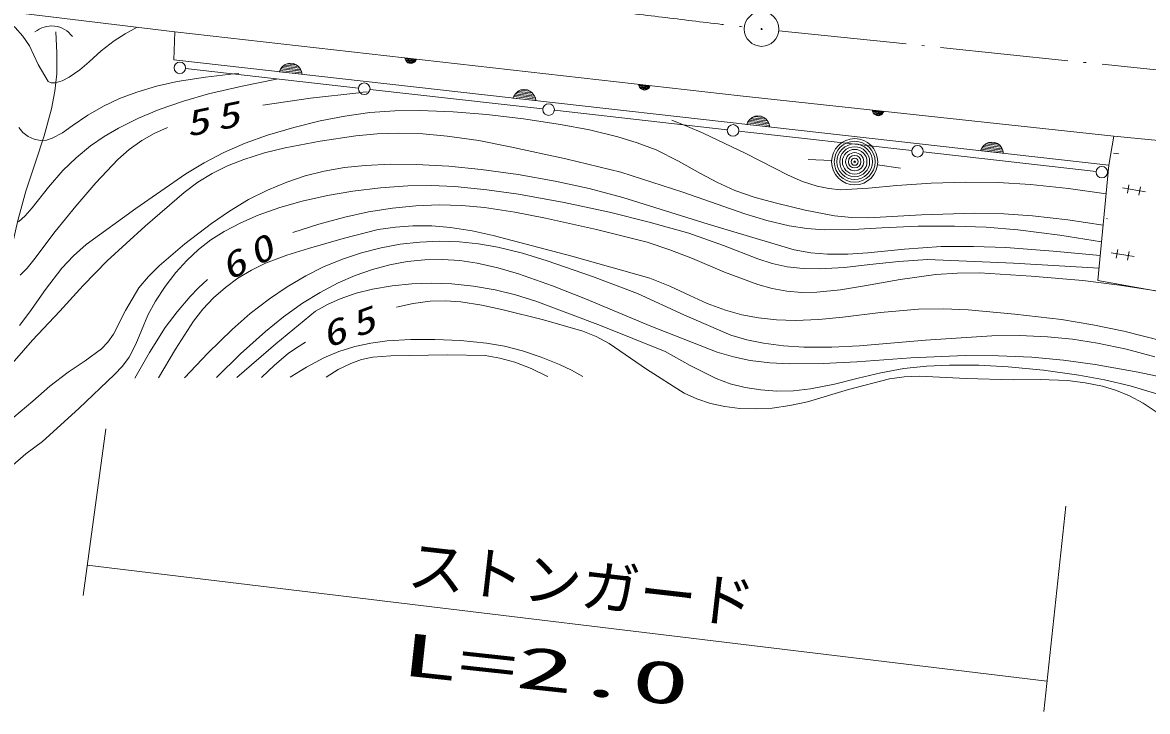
# Model space of a CAD drawing. Units: millimetres, scale not verified. Extents: x 68230 to 708230, y -1956 to 358044.
# Drawn here: x 357090 to 405556, y 246061 to 275733 of the extents above; entities that cross this region are included whole.
import ezdxf
from ezdxf.enums import TextEntityAlignment as Align

# ---------------------------------------------------------------- set-up
doc = ezdxf.new("R2010")
doc.units = ezdxf.units.MM
doc.header["$LTSCALE"] = 1000
doc.linetypes.add('USER1', pattern=[7.000001, 5.508197, -0.688525, 0.114754, -0.688525])
for name, color, linetype, lineweight in [('S-BGD', 1, 'Continuous', 13), ('S-BGD-HTXT', 6, 'Continuous', 13), ('S-BMK', 3, 'USER1', 13)]:
    doc.layers.add(name, color=color, linetype=linetype, lineweight=lineweight)
doc.styles.add('ＭＳ ゴシック', font='')
doc.styles.get('ＭＳ ゴシック').set_extended_font_data('MS Gothic')

# ---------------------------------------------------------------- blocks, each defined once
blk = doc.blocks.new('BUHIN34')
at = {"layer": 'S-BGD'}
blk.add_circle((0, 0), 249, dxfattribs=at)
blk = doc.blocks.new('BUHIN35')
at = {"layer": 'S-BMK', "linetype": 'Continuous'}
for radius in [746, 22.5]:
    blk.add_circle((0, 0), radius, dxfattribs=at)
blk = doc.blocks.new('BUHIN83')
at = {"layer": 'S-BGD'}
for p, q in [((-465, 115), (479, 9)), ((461, 74), (-433, 175)), ((-389, 232), (428, 140)), ((391, 208), (-332, 289)), ((-266, 344), (336, 277)), ((226, 352), (-144, 394))]:
    blk.add_line(p, q, dxfattribs=at)
blk.add_lwpolyline([(-497, 56), (-444, 166), (-376, 256), (-267, 355), (-151, 402), (-30, 426), (124, 409), (237, 358), (339, 286), (424, 166), (472, 63), (497, -56)], close=True, dxfattribs=at)
blk = doc.blocks.new('BUHIN85')
at = {"layer": 'S-BGD'}
for p, q in [((232, -58), (-240, -4)), ((-231, -37), (217, -87)), ((194, -116), (-214, -70)), ((-195, -104), (166, -145)), ((133, -172), (-168, -138)), ((-113, -176), (72, -197))]:
    blk.add_line(p, q, dxfattribs=at)
blk.add_lwpolyline([(248, -28), (222, -83), (188, -128), (133, -177), (75, -201), (15, -213), (-62, -204), (-118, -179), (-170, -143), (-212, -83), (-236, -31), (-248, 28)], close=True, dxfattribs=at)
blk = doc.blocks.new('BUHIN268')
at = {"layer": 'S-BGD'}
for radius in [995, 880, 765, 645, 530, 390, 270, 155, 30]:
    blk.add_circle((0, 0), radius, dxfattribs=at)

msp = doc.modelspace()

# ---------------------------------------------------------------- linework, layer by layer
at = {"layer": 'S-BGD'}
for p, q in [((356642, 276172), (363652, 275334)), ((363609, 274125), (363652, 275334)), ((363652, 275334), (388003, 272570)), ((403892, 269591), (363609, 274125)), ((364116, 273751), (371564, 272909)), ((372061, 272853), (379508, 272011)), ((388003, 272570), (404108, 270843)), ((380005, 271955), (387453, 271113)), ((394184, 271876), (393712, 271927)), ((393721, 271895), (394168, 271847)), ((394146, 271817), (393737, 271861)), ((393756, 271828), (394118, 271789)), ((394085, 271761), (393784, 271793)), ((393839, 271756), (394024, 271736)), ((387950, 271057), (395397, 270215)), ((404108, 270843), (403892, 269591)), ((423048, 268918), (404108, 270843)), ((395894, 270159), (403342, 269317)), ((404314, 270071), (404090, 270111)), ((391942, 269787), (390944, 269836)), ((393931, 269597), (394921, 269455)), ((403892, 269591), (403419, 264626)), ((405464, 268435), (404479, 268607)), ((404693, 268377), (404757, 268746)), ((405250, 268660), (405185, 268291)), ((403828, 267285), (403792, 267291)), ((404978, 265649), (403993, 265821)), ((404206, 265591), (404271, 265960)), ((404763, 265874), (404699, 265505)), ((403419, 264626), (421165, 261388))]:
    msp.add_line(p, q, dxfattribs=at)
for points in [[(355754, 276333), (356290, 275940), (356773, 275512), (357098, 275148), (357390, 274726), (357772, 273932), (358191, 273199), (358327, 273139), (358496, 273134), (358793, 273221), (359102, 273378), (359563, 273693), (359962, 274037), (360478, 274515), (361033, 274947), (361518, 275250), (362029, 275528)], [(358527, 275325), (358576, 274428), (358564, 273524), (358479, 272770), (358333, 272013), (358021, 270858), (357651, 269716), (357238, 268466), (356884, 267201), (356434, 265165), (355922, 263133), (355828, 262786), (355730, 262430)], [(356926, 271205), (357111, 270990), (357340, 270820), (357586, 270711), (357862, 270657), (358123, 270671), (358374, 270746), (358809, 270987), (359230, 271289), (359898, 271743), (360575, 272130), (361272, 272458), (362010, 272737), (362864, 272992), (363748, 273193), (364973, 273385), (366200, 273516), (366298, 273525), (366407, 273535)], [(356912, 267151), (357208, 267406), (357508, 267750), (358204, 268645), (358834, 269365), (359402, 269907), (360027, 270420), (360605, 270828), (361220, 271188), (362087, 271612), (362977, 271980), (364025, 272345), (365099, 272655), (366558, 272998), (368028, 273299)], [(367441, 272172), (369501, 272469), (371585, 272708), (371764, 272727), (371943, 272746)], [(356966, 262685), (357410, 263266), (358076, 264238), (358779, 265159), (359287, 265691), (359838, 266180), (361969, 267725), (364122, 269211), (364923, 269696), (365763, 270132), (366689, 270530), (367649, 270877), (368773, 271216), (369921, 271500), (370981, 271706), (372058, 271855), (373124, 271927), (374204, 271940), (375644, 271886), (377091, 271772), (378676, 271587), (380264, 271340), (381512, 271105), (382744, 270810), (383576, 270555), (384385, 270243), (385350, 269766), (386298, 269230), (387027, 268837), (387782, 268499), (388659, 268196), (389569, 267946), (390811, 267650), (392070, 267414), (392802, 267339), (393538, 267323), (395825, 267456), (398116, 267528), (399365, 267497), (400607, 267407), (402123, 267229), (403646, 267007)], [(403775, 268358), (402152, 268588), (400511, 268760), (399122, 268841), (397724, 268861), (396242, 268817), (394757, 268713), (393542, 268592), (392332, 268534), (391822, 268578), (391319, 268681), (390695, 268889), (390076, 269159), (388252, 270094), (386417, 270966), (385744, 271250), (385059, 271532)], [(403577, 266284), (401781, 266572), (399975, 266801), (398611, 266914), (397234, 266968), (395677, 266960), (394115, 266890), (392872, 266818), (391625, 266806), (390873, 266862), (390116, 266979), (389162, 267204), (388209, 267491), (385543, 268422), (382862, 269294), (380496, 269868), (378102, 270386), (376750, 270645), (375388, 270845), (374343, 270936), (373285, 270968), (372367, 270938), (371444, 270848), (369920, 270621), (368408, 270334), (367514, 270117), (366626, 269839), (365929, 269564), (365259, 269234), (364643, 268852), (364050, 268413), (362377, 266962), (360744, 265465), (359700, 264409), (358693, 263304), (357525, 262055), (356360, 260719)], [(356993, 264848), (357296, 265148), (357575, 265513), (358493, 266732), (359389, 267828), (360250, 268830), (361191, 269832), (361691, 270264), (362232, 270651), (362769, 270959), (363343, 271218)], [(356715, 258732), (357533, 259431), (358271, 260073), (359059, 260680), (359794, 261156), (360488, 261676), (360772, 261971), (361016, 262313), (361533, 263324), (362101, 264305), (362516, 264800), (362978, 265258), (364089, 266197), (365227, 267080), (366009, 267615), (366832, 268105), (367641, 268507), (368473, 268855), (369270, 269124), (370082, 269334), (370959, 269486), (371854, 269580), (372954, 269630), (374055, 269619), (375452, 269544), (376844, 269409), (378441, 269187), (380036, 268904), (381500, 268583), (382959, 268201), (386635, 267046), (390336, 265946), (391054, 265819), (391776, 265752), (392640, 265751), (393508, 265810), (395090, 265976), (396672, 266081), (398062, 266089), (399459, 266038), (401492, 265891), (403521, 265697)], [(403469, 265149), (399777, 265365), (396081, 265520), (394837, 265446), (393595, 265312), (392506, 265186), (391409, 265121), (390717, 265138), (390033, 265214), (389392, 265353), (388765, 265549), (387290, 266131), (385790, 266658), (384091, 267139), (382376, 267562), (380422, 267977), (378454, 268334), (377089, 268533), (375718, 268672), (374701, 268715), (373685, 268698), (372509, 268615), (371325, 268470), (370226, 268283), (369133, 268036), (368181, 267765), (367245, 267435), (366501, 267111), (365785, 266732), (365211, 266367), (364672, 265952), (364164, 265483), (363699, 264973), (363236, 264370), (362822, 263733), (362496, 263123), (362219, 262476), (361980, 261880), (361689, 261321), (361400, 260937), (361053, 260579), (359512, 259105), (357947, 257692), (357238, 257157), (356557, 256566)], [(368740, 266683), (369855, 267048), (370982, 267354), (371996, 267573), (373037, 267736), (374032, 267839), (375039, 267883), (376016, 267853), (376999, 267762), (378305, 267567), (379616, 267310), (381813, 266819), (383995, 266270), (384979, 265949), (385952, 265568), (387339, 264983), (388763, 264447), (389389, 264272), (390023, 264156), (390657, 264108), (391305, 264119), (392328, 264227), (393357, 264396), (394898, 264668), (396433, 264878), (397374, 264943), (398320, 264947), (400546, 264811), (402764, 264616), (404344, 264425), (405929, 264172)], [(362951, 260433), (363676, 261666), (364457, 262874), (364863, 263391), (365323, 263879), (365829, 264322), (366373, 264720), (366950, 265069), (367561, 265367), (368473, 265712), (369408, 266001), (370904, 266436), (372414, 266813), (373153, 266925), (373912, 266979), (374723, 266976), (375531, 266912), (376458, 266764), (377373, 266556), (380749, 265669), (384110, 264724), (384982, 264382), (385840, 263980), (386593, 263633), (387370, 263342), (388074, 263148), (388792, 263013), (389576, 262927), (390374, 262901), (391395, 262941), (392424, 263041), (394060, 263247), (395696, 263392), (396763, 263406), (397831, 263360), (399837, 263178), (401844, 262936), (403195, 262719), (404535, 262442), (407141, 261782)], [(364069, 260437), (365071, 261497), (366116, 262514), (366902, 263197), (367727, 263834), (368489, 264352), (369293, 264823), (370064, 265207), (370871, 265540), (371690, 265813), (372537, 266031), (373367, 266184), (374205, 266277), (375056, 266312), (375915, 266286), (376740, 266200), (377567, 266054), (378636, 265794), (379691, 265476), (381651, 264798), (383590, 264063), (385583, 263141), (387600, 262274), (388294, 262067), (389014, 261917), (389877, 261808), (390757, 261758), (391957, 261753), (393154, 261807), (395997, 262056), (398844, 262244), (400042, 262250), (401248, 262195), (402322, 262091), (403400, 261925), (404644, 261661), (405870, 261339)], [(365450, 260442), (366483, 261458), (367557, 262428), (368335, 263056), (369159, 263644), (369911, 264108), (370691, 264520), (371416, 264838), (372173, 265103), (372912, 265298), (373666, 265435), (374417, 265510), (375180, 265526), (375930, 265479), (376673, 265372), (377571, 265175), (378465, 264916), (379921, 264398), (381349, 263826), (384165, 262658), (387012, 261542), (387717, 261334), (388437, 261184), (389279, 261080), (390140, 261034), (391585, 261049), (393032, 261124), (395359, 261289), (397695, 261393), (399133, 261385), (400579, 261317), (401941, 261193), (403299, 261008), (405151, 260677), (406991, 260288)], [(361933, 260417), (362561, 261520), (363242, 262593), (363751, 263280), (364307, 263930), (364671, 264304), (365061, 264664)], [(366330, 260445), (368004, 261894), (369719, 263298), (370234, 263595), (370779, 263840), (371464, 264073), (372171, 264250), (373016, 264397), (373864, 264484), (374723, 264512), (375582, 264480), (376519, 264378), (377456, 264214), (378330, 264005), (379198, 263735), (381993, 262678), (384770, 261562), (385851, 260955), (386969, 260396), (387581, 260177), (388221, 260013), (388893, 259907), (389581, 259859), (390302, 259874), (391031, 259950), (392065, 260151), (393092, 260412), (394069, 260652), (395061, 260833), (396036, 260934), (397027, 260977), (398289, 260970), (399546, 260904), (401069, 260754), (402596, 260543), (403707, 260342), (404813, 260080), (405999, 259733)], [(373200, 263474), (373922, 263630), (374647, 263726), (375309, 263743), (375972, 263698), (376881, 263563), (377798, 263365), (379528, 262933), (381229, 262445), (381806, 262209), (382370, 261913), (383973, 260811), (385594, 259769), (386145, 259525), (386731, 259331), (387349, 259195), (387993, 259116), (388685, 259093), (389390, 259131), (390154, 259237), (390911, 259402), (392676, 259928), (394435, 260388), (395079, 260478), (395740, 260508), (397748, 260399), (399765, 260351), (400933, 260362), (402109, 260313), (402868, 260221), (403619, 260069), (404214, 259891), (404787, 259657), (405371, 259335), (405927, 258961)], [(367393, 260448), (367944, 260983), (368538, 261475), (368900, 261728), (369285, 261965)], [(368620, 260453), (369330, 260894), (370078, 261289), (370725, 261558), (371401, 261774), (372092, 261929), (372803, 262027), (373819, 262084), (374852, 262081), (375964, 262034), (377075, 261926), (377860, 261790), (378634, 261595), (379440, 261327), (380225, 261003), (380736, 260759), (381236, 260495)], [(370174, 260458), (370693, 260786), (371230, 261054), (371701, 261213), (372190, 261314), (372964, 261385), (373757, 261397), (375400, 261427), (377020, 261396), (377660, 261279), (378297, 261101), (378997, 260834), (379682, 260509), (379700, 260499), (379717, 260490)]]:
    msp.add_lwpolyline(points, dxfattribs=at)
msp.add_lwpolyline([(394200, 271906), (394174, 271851), (394140, 271806), (394085, 271756), (394028, 271732), (393967, 271720), (393890, 271728), (393834, 271753), (393782, 271789), (393740, 271848), (393715, 271900), (393702, 271959)], close=True, dxfattribs=at)
msp.add_arc((358343, 274472), 1114, 36.5187, 130.0616, dxfattribs=at)
at = {"layer": 'S-BGD-HTXT'}
for p, q in [((360677, 258232), (359705, 251062)), ((402034, 254900), (401083, 246061)), ((359881, 252357), (401223, 247361))]:
    msp.add_line(p, q, dxfattribs=at)
at = {"layer": 'S-BMK'}
msp.add_line((389677, 275375), (417613, 272485), dxfattribs=at)
msp.add_arc((483790, 1091696), 821736, 260.43161, 263.3188, dxfattribs=at)

# ---------------------------------------------------------------- block references
for name, p in [('BUHIN35', (388931, 275453)), ('BUHIN34', (363868, 273779)), ('BUHIN83', (368644, 273558)), ('BUHIN85', (373815, 274181)), ('BUHIN34', (371812, 272881)), ('BUHIN85', (383885, 273038)), ('BUHIN83', (378715, 272425)), ('BUHIN34', (379757, 271983)), ('BUHIN83', (388786, 271291)), ('BUHIN34', (387701, 271085)), ('BUHIN268', (392941, 269738)), ('BUHIN34', (395646, 270187)), ('BUHIN83', (398857, 270158)), ('BUHIN34', (403590, 269289))]:
    msp.add_blockref(name, p)

# ---------------------------------------------------------------- texts
at = {"layer": 'S-BGD', "char_height": 1100, "attachment_point": 7, "style": 'ＭＳ ゴシック'}
for s, insert, rotation in [('\\T1.33;\\W1.35;\\Q15;55', (364227, 270792), 11.8), ('\\T1.33;\\W1.35;\\Q15;60', (365982, 264566), 27.8), ('\\T1.33;\\W1.35;\\Q15;65', (370212, 261675), 20.3)]:
    msp.add_mtext(s, dxfattribs=dict(at, insert=insert, rotation=rotation))
at = {"layer": 'S-BGD-HTXT', "style": 'ＭＳ ゴシック'}
msp.add_text('ストンガード', height=1833, rotation=353.5, dxfattribs=at).set_placement((373558, 250936), align=Align.BOTTOM_LEFT)
at = {"layer": 'S-BGD-HTXT', "style": 'ＭＳ ゴシック', "width": 2}
msp.add_text('L=2.0', height=1833, rotation=353.8, dxfattribs=at).set_placement((373262, 247088), align=Align.BOTTOM_LEFT)

doc.saveas('drawing.dxf')
